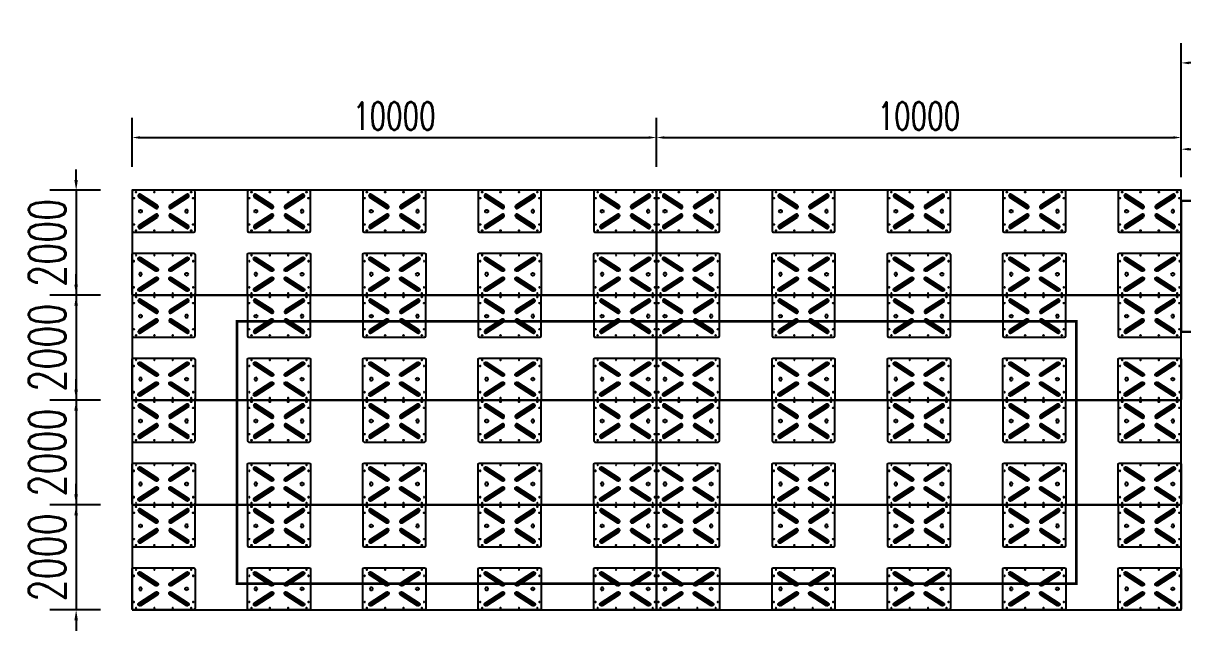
# Model space of a CAD drawing. Header units: millimetres. Extents: x -1871197 to -1180782, y 1281217 to 1543414.
# Drawn here: x -1445154 to -1423046, y 1358296 to 1369883 of the extents above; entities that cross this region are included whole.
import ezdxf

# ---------------------------------------------------------------- set-up
doc = ezdxf.new("R2010")
doc.units = ezdxf.units.MM
doc.header["$LTSCALE"] = 10
doc.layers.get('0').update_dxf_attribs({"linetype": 'CONTINUOUS'})
doc.layers.get('DEFPOINTS').update_dxf_attribs({"linetype": 'CONTINUOUS'})
doc.layers.add('W-FLOAT_BOWL浮筒', color=253, linetype='CONTINUOUS')
doc.layers.add('W-STEEL_FRAME钢架', color=3, linetype='CONTINUOUS')
doc.styles.add('STANDARD_T3', font='simplex.shx', dxfattribs={"width": 0.7, "bigfont": 'gbcbig.shx'})
doc.dimstyles.new('W&&150', dxfattribs={"dimtxt": 525, "dimasz": 150, "dimexe": 375, "dimexo": 450, "dimgap": 150, "dimtad": 1, "dimdec": 0, "dimzin": 0, "dimdsep": 46, "dimtxsty": 'STANDARD_T3', "dimcen": 0.09, "dimclrd": 1, "dimclre": 1, "dimclrt": 7, "dimazin": 2, "dimtfac": 1, "dimtdec": 0, "dimtix": 1, "dimtmove": 2, "dimatfit": 3, "dimfxl": 100, "dimtolj": 1, "dimtzin": 0, "dimarcsym": 0})
doc.dimstyles.new('W&&200', dxfattribs={"dimtxt": 700, "dimasz": 200, "dimexe": 500, "dimexo": 600, "dimgap": 200, "dimtad": 1, "dimdec": 0, "dimzin": 0, "dimdsep": 46, "dimtxsty": 'STANDARD_T3', "dimcen": 0.09, "dimclrd": 1, "dimclre": 1, "dimclrt": 7, "dimazin": 2, "dimtfac": 1, "dimtdec": 0, "dimtix": 1, "dimtmove": 2, "dimatfit": 3, "dimfxl": 100, "dimtolj": 1, "dimtzin": 0, "dimarcsym": 0})

# ---------------------------------------------------------------- blocks, each defined once
blk = doc.blocks.new('*D294')
at = {"color": 1, "lineweight": -2, "transparency": 16777216}
for p, q in [((-1423078, 1367146), (-1423078, 1367855)), ((-1412578, 1367146), (-1412578, 1367855)), ((-1422928, 1367480), (-1412728, 1367480))]:
    blk.add_line(p, q, dxfattribs=at)
at = {"color": 1, "transparency": 16777216}
for points in [[(-1422928, 1367505), (-1422928, 1367455), (-1423078, 1367480)], [(-1412728, 1367505), (-1412728, 1367455), (-1412578, 1367480)]]:
    blk.add_solid(points, dxfattribs=at)
at = {"layer": 'DEFPOINTS', "color": 0, "transparency": 16777216}
for p in [(-1412578, 1367480), (-1423078, 1366696), (-1412578, 1366696)]:
    blk.add_point(p, dxfattribs=at)
at = {"color": 7, "transparency": 16777216, "insert": (-1417828, 1367893), "char_height": 525, "attachment_point": 5, "style": 'STANDARD_T3'}
blk.add_mtext('\\A1;10500', dxfattribs=at)
blk = doc.blocks.new('*D296')
at = {"color": 1, "lineweight": -2, "transparency": 16777216}
for p, q in [((-1443078, 1367146), (-1443078, 1368078)), ((-1433078, 1367146), (-1433078, 1368078)), ((-1442928, 1367703), (-1433228, 1367703))]:
    blk.add_line(p, q, dxfattribs=at)
at = {"color": 1, "transparency": 16777216}
for points in [[(-1442928, 1367728), (-1442928, 1367678), (-1443078, 1367703)], [(-1433228, 1367728), (-1433228, 1367678), (-1433078, 1367703)]]:
    blk.add_solid(points, dxfattribs=at)
at = {"layer": 'DEFPOINTS', "color": 0, "transparency": 16777216}
for p in [(-1433078, 1367703), (-1443078, 1366696), (-1433078, 1366696)]:
    blk.add_point(p, dxfattribs=at)
at = {"color": 7, "transparency": 16777216, "insert": (-1438078, 1368115), "char_height": 525, "attachment_point": 5, "style": 'STANDARD_T3'}
blk.add_mtext('\\A1;10000', dxfattribs=at)
blk = doc.blocks.new('*D297')
at = {"color": 1, "lineweight": -2, "transparency": 16777216}
for p, q in [((-1433078, 1367146), (-1433078, 1368078)), ((-1423078, 1367146), (-1423078, 1368078)), ((-1432928, 1367703), (-1423228, 1367703))]:
    blk.add_line(p, q, dxfattribs=at)
at = {"color": 1, "transparency": 16777216}
for points in [[(-1432928, 1367728), (-1432928, 1367678), (-1433078, 1367703)], [(-1423228, 1367728), (-1423228, 1367678), (-1423078, 1367703)]]:
    blk.add_solid(points, dxfattribs=at)
at = {"layer": 'DEFPOINTS', "color": 0, "transparency": 16777216}
for p in [(-1423078, 1367703), (-1433078, 1366696), (-1423078, 1366696)]:
    blk.add_point(p, dxfattribs=at)
at = {"color": 7, "transparency": 16777216, "insert": (-1428078, 1368115), "char_height": 525, "attachment_point": 5, "style": 'STANDARD_T3'}
blk.add_mtext('\\A1;10000', dxfattribs=at)
blk = doc.blocks.new('*D298')
at = {"color": 1, "lineweight": -2, "transparency": 16777216}
for p, q in [((-1444144, 1366896), (-1444144, 1367096)), ((-1443678, 1366696), (-1444644, 1366696)), ((-1444144, 1366696), (-1444144, 1364696)), ((-1443678, 1364696), (-1444644, 1364696)), ((-1444144, 1364496), (-1444144, 1364296))]:
    blk.add_line(p, q, dxfattribs=at)
at = {"color": 1, "transparency": 16777216}
for points in [[(-1444178, 1366896), (-1444111, 1366896), (-1444144, 1366696)], [(-1444178, 1364496), (-1444111, 1364496), (-1444144, 1364696)]]:
    blk.add_solid(points, dxfattribs=at)
at = {"layer": 'DEFPOINTS', "color": 0, "transparency": 16777216}
for p in [(-1443078, 1366696), (-1444144, 1364696), (-1443078, 1364696)]:
    blk.add_point(p, dxfattribs=at)
at = {"color": 7, "transparency": 16777216, "insert": (-1444694, 1365696), "char_height": 700, "attachment_point": 5, "rotation": 90, "style": 'STANDARD_T3'}
blk.add_mtext('\\A1;2000', dxfattribs=at)
blk = doc.blocks.new('*D299')
at = {"color": 1, "lineweight": -2, "transparency": 16777216}
for p, q in [((-1444144, 1364896), (-1444144, 1365096)), ((-1443678, 1364696), (-1444644, 1364696)), ((-1444144, 1364696), (-1444144, 1362696)), ((-1443678, 1362696), (-1444644, 1362696)), ((-1444144, 1362496), (-1444144, 1362296))]:
    blk.add_line(p, q, dxfattribs=at)
at = {"color": 1, "transparency": 16777216}
for points in [[(-1444178, 1364896), (-1444111, 1364896), (-1444144, 1364696)], [(-1444178, 1362496), (-1444111, 1362496), (-1444144, 1362696)]]:
    blk.add_solid(points, dxfattribs=at)
at = {"layer": 'DEFPOINTS', "color": 0, "transparency": 16777216}
for p in [(-1443078, 1364696), (-1444144, 1362696), (-1443078, 1362696)]:
    blk.add_point(p, dxfattribs=at)
at = {"color": 7, "transparency": 16777216, "insert": (-1444694, 1363696), "char_height": 700, "attachment_point": 5, "rotation": 90, "style": 'STANDARD_T3'}
blk.add_mtext('\\A1;2000', dxfattribs=at)
blk = doc.blocks.new('*D300')
at = {"color": 1, "lineweight": -2, "transparency": 16777216}
for p, q in [((-1444144, 1362896), (-1444144, 1363096)), ((-1443678, 1362696), (-1444644, 1362696)), ((-1444144, 1362696), (-1444144, 1360696)), ((-1443678, 1360696), (-1444644, 1360696)), ((-1444144, 1360496), (-1444144, 1360296))]:
    blk.add_line(p, q, dxfattribs=at)
at = {"color": 1, "transparency": 16777216}
for points in [[(-1444178, 1362896), (-1444111, 1362896), (-1444144, 1362696)], [(-1444178, 1360496), (-1444111, 1360496), (-1444144, 1360696)]]:
    blk.add_solid(points, dxfattribs=at)
at = {"layer": 'DEFPOINTS', "color": 0, "transparency": 16777216}
for p in [(-1443078, 1362696), (-1444144, 1360696), (-1443078, 1360696)]:
    blk.add_point(p, dxfattribs=at)
at = {"color": 7, "transparency": 16777216, "insert": (-1444694, 1361696), "char_height": 700, "attachment_point": 5, "rotation": 90, "style": 'STANDARD_T3'}
blk.add_mtext('\\A1;2000', dxfattribs=at)
blk = doc.blocks.new('*D301')
at = {"color": 1, "lineweight": -2, "transparency": 16777216}
for p, q in [((-1444144, 1360896), (-1444144, 1361096)), ((-1443678, 1360696), (-1444644, 1360696)), ((-1444144, 1360696), (-1444144, 1358696)), ((-1443678, 1358696), (-1444644, 1358696)), ((-1444144, 1358496), (-1444144, 1358296))]:
    blk.add_line(p, q, dxfattribs=at)
at = {"color": 1, "transparency": 16777216}
for points in [[(-1444178, 1360896), (-1444111, 1360896), (-1444144, 1360696)], [(-1444178, 1358496), (-1444111, 1358496), (-1444144, 1358696)]]:
    blk.add_solid(points, dxfattribs=at)
at = {"layer": 'DEFPOINTS', "color": 0, "transparency": 16777216}
for p in [(-1443078, 1360696), (-1444144, 1358696), (-1443078, 1358696)]:
    blk.add_point(p, dxfattribs=at)
at = {"color": 7, "transparency": 16777216, "insert": (-1444694, 1359696), "char_height": 700, "attachment_point": 5, "rotation": 90, "style": 'STANDARD_T3'}
blk.add_mtext('\\A1;2000', dxfattribs=at)
blk = doc.blocks.new('*D303')
at = {"color": 1, "lineweight": -2, "transparency": 16777216}
for p, q in [((-1423078, 1366946), (-1423078, 1369501)), ((-1410078, 1366946), (-1410078, 1369501)), ((-1410228, 1369126), (-1422928, 1369126))]:
    blk.add_line(p, q, dxfattribs=at)
at = {"color": 1, "transparency": 16777216}
for points in [[(-1422928, 1369151), (-1422928, 1369101), (-1423078, 1369126)], [(-1410228, 1369151), (-1410228, 1369101), (-1410078, 1369126)]]:
    blk.add_solid(points, dxfattribs=at)
at = {"layer": 'DEFPOINTS', "color": 0, "transparency": 16777216}
for p in [(-1423078, 1369126), (-1423078, 1366496), (-1410078, 1366496)]:
    blk.add_point(p, dxfattribs=at)
at = {"color": 7, "transparency": 16777216, "insert": (-1416578, 1369539), "char_height": 525, "attachment_point": 5, "style": 'STANDARD_T3'}
blk.add_mtext('\\A1;13000', dxfattribs=at)
blk = doc.blocks.new('1200fx')
at = {"layer": 'W-FLOAT_BOWL浮筒'}
for p, q in [((0, 375), (0, -375)), ((1175, 400), (25, 400)), ((121, 311), (116, 301)), ((116, 301), (118, 289)), ((118, 289), (121, 279)), ((128, 320), (121, 311)), ((121, 279), (129, 271)), ((126, 296), (129, 306)), ((128, 286), (126, 296)), ((139, 325), (128, 320)), ((134, 279), (128, 286)), ((129, 306), (136, 314)), ((129, 296), (131, 304)), ((131, 288), (129, 296)), ((137, 283), (129, 271)), ((129, 271), (453, 61)), ((131, 304), (137, 311)), ((137, 283), (131, 288)), ((134, 279), (458, 68)), ((136, 314), (145, 316)), ((137, 311), (145, 313)), ((153, 309), (137, 283)), ((461, 71), (137, 283)), ((150, 325), (139, 325)), ((145, 316), (155, 313)), ((145, 313), (153, 309)), ((159, 321), (150, 325)), ((159, 321), (153, 309)), ((153, 309), (477, 100)), ((478, 103), (155, 313)), ((483, 112), (159, 321)), ((1041, 321), (717, 112)), ((1045, 313), (722, 103)), ((723, 100), (1047, 309)), ((1064, 283), (741, 71)), ((742, 68), (1066, 279)), ((747, 61), (1071, 271)), ((1052, 325), (1041, 321)), ((1047, 309), (1041, 321)), ((1045, 313), (1055, 316)), ((1047, 309), (1055, 313)), ((1047, 309), (1064, 283)), ((1063, 325), (1052, 325)), ((1055, 316), (1064, 314)), ((1055, 313), (1063, 311)), ((1072, 320), (1063, 325)), ((1063, 311), (1069, 304)), ((1064, 314), (1072, 306)), ((1069, 288), (1064, 283)), ((1064, 283), (1071, 271)), ((1072, 286), (1066, 279)), ((1069, 304), (1071, 296)), ((1071, 296), (1069, 288)), ((1071, 271), (1079, 279)), ((1080, 311), (1072, 320)), ((1072, 306), (1076, 296)), ((1076, 296), (1072, 286)), ((1079, 279), (1084, 289)), ((1084, 301), (1080, 311)), ((1084, 289), (1084, 301)), ((1200, -375), (1200, 375)), ((132, 1), (134, 11)), ((134, -11), (132, 1)), ((134, 11), (140, 21)), ((140, 21), (150, 28)), ((150, 28), (161, 29)), ((161, 29), (171, 28)), ((171, 28), (180, 21)), ((180, 21), (187, 11)), ((187, 11), (188, 1)), ((188, 1), (187, -11)), ((461, 71), (453, 61)), ((453, 61), (464, 56)), ((467, 65), (458, 68)), ((461, 71), (477, 100)), ((469, 70), (461, 71)), ((464, 56), (475, 56)), ((478, 68), (467, 65)), ((475, 71), (469, 70)), ((482, 76), (475, 71)), ((475, 56), (485, 61)), ((483, 112), (477, 100)), ((477, 100), (482, 93)), ((478, 103), (485, 95)), ((485, 75), (478, 68)), ((482, 93), (485, 85)), ((485, 85), (482, 76)), ((491, 103), (483, 112)), ((485, 95), (488, 85)), ((488, 85), (485, 75)), ((485, 61), (493, 70)), ((496, 93), (491, 103)), ((493, 70), (496, 81)), ((496, 81), (496, 93)), ((709, 103), (704, 93)), ((704, 93), (704, 81)), ((704, 81), (707, 70)), ((707, 70), (715, 61)), ((717, 112), (709, 103)), ((712, 85), (715, 95)), ((715, 75), (712, 85)), ((715, 95), (722, 103)), ((723, 68), (715, 75)), ((715, 61), (725, 56)), ((717, 112), (723, 100)), ((717, 85), (718, 93)), ((718, 76), (717, 85)), ((718, 93), (723, 100)), ((725, 71), (718, 76)), ((741, 71), (723, 100)), ((733, 65), (723, 68)), ((733, 70), (725, 71)), ((725, 56), (736, 56)), ((741, 71), (733, 70)), ((742, 68), (733, 65)), ((736, 56), (747, 61)), ((741, 71), (747, 61)), ((1015, 11), (1012, 1)), ((1012, 1), (1015, -11)), ((1020, 21), (1015, 11)), ((1029, 28), (1020, 21)), ((1041, 29), (1029, 28)), ((1050, 28), (1041, 29)), ((1060, 21), (1050, 28)), ((1066, 11), (1060, 21)), ((1068, 1), (1066, 11)), ((1066, -11), (1068, 1)), ((453, -60), (129, -269)), ((140, -21), (134, -11)), ((458, -68), (134, -278)), ((137, -281), (461, -71)), ((150, -26), (140, -21)), ((161, -29), (150, -26)), ((477, -98), (153, -309)), ((155, -313), (478, -101)), ((159, -320), (483, -110)), ((171, -26), (161, -29)), ((180, -21), (171, -26)), ((187, -11), (180, -21)), ((464, -56), (453, -60)), ((453, -60), (461, -71)), ((458, -68), (467, -65)), ((461, -71), (469, -68)), ((461, -71), (477, -98)), ((475, -56), (464, -56)), ((467, -65), (478, -66)), ((469, -68), (475, -70)), ((485, -61), (475, -56)), ((475, -70), (482, -76)), ((482, -93), (477, -98)), ((477, -98), (483, -110)), ((478, -66), (485, -75)), ((485, -95), (478, -101)), ((482, -76), (485, -85)), ((485, -85), (482, -93)), ((483, -110), (491, -101)), ((493, -70), (485, -61)), ((485, -75), (488, -85)), ((488, -85), (485, -95)), ((491, -101), (496, -91)), ((496, -80), (493, -70)), ((496, -91), (496, -80)), ((707, -70), (704, -80)), ((704, -80), (704, -91)), ((704, -91), (709, -101)), ((715, -61), (707, -70)), ((709, -101), (717, -110)), ((712, -85), (715, -75)), ((715, -95), (712, -85)), ((725, -56), (715, -61)), ((715, -75), (723, -66)), ((722, -101), (715, -95)), ((717, -85), (718, -76)), ((718, -93), (717, -85)), ((723, -98), (717, -110)), ((717, -110), (1041, -320)), ((718, -76), (725, -70)), ((723, -98), (718, -93)), ((722, -101), (1045, -313)), ((723, -66), (733, -65)), ((741, -71), (723, -98)), ((1047, -309), (723, -98)), ((736, -56), (725, -56)), ((725, -70), (733, -68)), ((733, -65), (742, -68)), ((733, -68), (741, -71)), ((747, -60), (736, -56)), ((747, -60), (741, -71)), ((741, -71), (1064, -281)), ((1066, -278), (742, -68)), ((1071, -269), (747, -60)), ((1015, -11), (1020, -21)), ((1020, -21), (1029, -26)), ((1029, -26), (1041, -29)), ((1041, -29), (1050, -26)), ((1050, -26), (1060, -21)), ((1060, -21), (1066, -11)), ((25, -400), (1175, -400)), ((118, -288), (116, -299)), ((116, -299), (121, -311)), ((121, -278), (118, -288)), ((129, -269), (121, -278)), ((121, -311), (128, -320)), ((126, -296), (128, -286)), ((129, -306), (126, -296)), ((128, -286), (134, -278)), ((128, -320), (139, -325)), ((129, -269), (137, -281)), ((129, -296), (131, -288)), ((131, -304), (129, -296)), ((136, -313), (129, -306)), ((131, -288), (137, -281)), ((137, -309), (131, -304)), ((145, -314), (136, -313)), ((153, -309), (137, -281)), ((145, -311), (137, -309)), ((139, -325), (150, -325)), ((153, -309), (145, -311)), ((155, -313), (145, -314)), ((150, -325), (159, -320)), ((153, -309), (159, -320)), ((1041, -320), (1047, -309)), ((1041, -320), (1052, -325)), ((1055, -314), (1045, -313)), ((1047, -309), (1064, -281)), ((1055, -311), (1047, -309)), ((1052, -325), (1063, -325)), ((1063, -309), (1055, -311)), ((1064, -313), (1055, -314)), ((1069, -304), (1063, -309)), ((1063, -325), (1072, -320)), ((1071, -269), (1064, -281)), ((1064, -281), (1069, -288)), ((1072, -306), (1064, -313)), ((1066, -278), (1072, -286)), ((1069, -288), (1071, -296)), ((1071, -296), (1069, -304)), ((1079, -278), (1071, -269)), ((1072, -286), (1076, -296)), ((1076, -296), (1072, -306)), ((1072, -320), (1080, -311)), ((1084, -288), (1079, -278)), ((1080, -311), (1084, -299)), ((1084, -299), (1084, -288))]:
    blk.add_line(p, q, dxfattribs=at)
for centre in [(35, 250), (75, 365), (425, 365), (775, 365), (1125, 365), (1165, 250), (35, -250), (75, -365), (425, -365), (775, -365), (1125, -365), (1165, -250)]:
    blk.add_circle(centre, 7, dxfattribs=at)
for centre, start, end in [((25, 375), 90, 180), ((1175, 375), 0, 90), ((25, -375), 180, 270), ((1175, -375), 270, 0)]:
    blk.add_arc(centre, 25, start, end, dxfattribs=at)
blk = doc.blocks.new('*U261')
blk.add_blockref('1200fx', (-600, 600))
at = {"xscale": -1, "rotation": 180}
blk.add_blockref('1200fx', (-600, -600), dxfattribs=at)
blk = doc.blocks.new('*U262')
at = {"color": 0, "linetype": 'ByBlock', "lineweight": -2, "transparency": 16777216}
for p in [(0, 0), (2200, 0), (4400, 0), (6600, 0), (8800, 0)]:
    blk.add_blockref('*U261', p, dxfattribs=at)
blk = doc.blocks.new('*U267')
blk.add_blockref('1200fx', (-600, 600))
at = {"xscale": -1, "rotation": 180}
blk.add_blockref('1200fx', (-600, -600), dxfattribs=at)
blk = doc.blocks.new('*U268')
at = {"color": 0, "linetype": 'ByBlock', "lineweight": -2, "transparency": 16777216}
for p in [(0, 0), (2200, 0), (4400, 0), (6600, 0), (8800, 0)]:
    blk.add_blockref('*U267', p, dxfattribs=at)
blk = doc.blocks.new('*U269')
blk.add_blockref('1200fx', (-600, 600))
at = {"xscale": -1, "rotation": 180}
blk.add_blockref('1200fx', (-600, -600), dxfattribs=at)
blk = doc.blocks.new('*U270')
at = {"color": 0, "linetype": 'ByBlock', "lineweight": -2, "transparency": 16777216}
for p in [(0, 0), (2200, 0), (4400, 0), (6600, 0), (8800, 0)]:
    blk.add_blockref('*U269', p, dxfattribs=at)
blk = doc.blocks.new('*U273')
blk.add_blockref('1200fx', (-600, 600))
at = {"xscale": -1, "rotation": 180}
blk.add_blockref('1200fx', (-600, -600), dxfattribs=at)
blk = doc.blocks.new('*U274')
at = {"color": 0, "linetype": 'ByBlock', "lineweight": -2, "transparency": 16777216}
for p in [(0, 0), (2200, 0), (4400, 0), (6600, 0), (8800, 0)]:
    blk.add_blockref('*U273', p, dxfattribs=at)
blk = doc.blocks.new('*U275')
blk.add_blockref('1200fx', (-600, 600))
at = {"xscale": -1, "rotation": 180}
blk.add_blockref('1200fx', (-600, -600), dxfattribs=at)
blk = doc.blocks.new('*U276')
at = {"color": 0, "linetype": 'ByBlock', "lineweight": -2, "transparency": 16777216}
for p in [(0, 0), (2200, 0), (4400, 0), (6600, 0), (8800, 0)]:
    blk.add_blockref('*U275', p, dxfattribs=at)
blk = doc.blocks.new('*U263')
blk.add_blockref('1200fx', (-600, 600))
at = {"xscale": -1, "rotation": 180}
blk.add_blockref('1200fx', (-600, -600), dxfattribs=at)
blk = doc.blocks.new('*U264')
at = {"color": 0, "linetype": 'ByBlock', "lineweight": -2, "transparency": 16777216}
for p in [(0, 0), (2200, 0), (4400, 0), (6600, 0), (8800, 0)]:
    blk.add_blockref('*U263', p, dxfattribs=at)
blk = doc.blocks.new('*U265')
blk.add_blockref('1200fx', (-600, 600))
at = {"xscale": -1, "rotation": 180}
blk.add_blockref('1200fx', (-600, -600), dxfattribs=at)
blk = doc.blocks.new('*U266')
at = {"color": 0, "linetype": 'ByBlock', "lineweight": -2, "transparency": 16777216}
for p in [(0, 0), (2200, 0), (4400, 0), (6600, 0), (8800, 0)]:
    blk.add_blockref('*U265', p, dxfattribs=at)
blk = doc.blocks.new('*U609')
blk.add_blockref('1200fx', (-600, 600))
at = {"xscale": -1, "rotation": 180}
blk.add_blockref('1200fx', (-600, -600), dxfattribs=at)
blk = doc.blocks.new('*U610')
at = {"layer": 'W-STEEL_FRAME钢架', "color": 0, "linetype": 'ByBlock', "lineweight": -2, "transparency": 16777216}
for p in [(0, 0), (2200, 0), (4400, 0), (6600, 0), (8800, 0)]:
    blk.add_blockref('*U609', p, dxfattribs=at)

msp = doc.modelspace()

# ---------------------------------------------------------------- linework, layer by layer
at = {"color": 6, "const_width": 50}
msp.add_lwpolyline([(-1441077.7, 1359196.1), (-1425077.7, 1359196.1), (-1425077.7, 1364196.1), (-1441077.7, 1364196.1)], close=True, dxfattribs=at)
at = {"layer": 'W-STEEL_FRAME钢架'}
for points in [[(-1443077.7, 1358696.1), (-1423077.7, 1358696.1), (-1423077.7, 1366696.1), (-1443077.7, 1366696.1)], [(-1443077.7, 1364696.1), (-1433077.7, 1364696.1), (-1433077.7, 1366696.1), (-1443077.7, 1366696.1)], [(-1433077.7, 1364696.1), (-1423077.7, 1364696.1), (-1423077.7, 1366696.1), (-1433077.7, 1366696.1)], [(-1423077.7, 1366496.1), (-1423077.7, 1363996.1), (-1412577.7, 1363996.1), (-1412577.7, 1361496.3), (-1370577.7, 1361496.3), (-1370577.7, 1363996.3), (-1410077.7, 1363996.3), (-1410077.7, 1366496.1)], [(-1423077.7, 1366496.1), (-1412577.7, 1366496.1), (-1412577.7, 1363996.1), (-1423077.7, 1363996.1)], [(-1443077.7, 1362696.1), (-1433077.7, 1362696.1), (-1433077.7, 1364696.1), (-1443077.7, 1364696.1)], [(-1433077.7, 1362696.1), (-1423077.7, 1362696.1), (-1423077.7, 1364696.1), (-1433077.7, 1364696.1)], [(-1443077.7, 1360696.1), (-1433077.7, 1360696.1), (-1433077.7, 1362696.1), (-1443077.7, 1362696.1)], [(-1433077.7, 1360696.1), (-1423077.7, 1360696.1), (-1423077.7, 1362696.1), (-1433077.7, 1362696.1)], [(-1443077.7, 1358696.1), (-1433077.7, 1358696.1), (-1433077.7, 1360696.1), (-1443077.7, 1360696.1)], [(-1433077.7, 1358696.1), (-1423077.7, 1358696.1), (-1423077.7, 1360696.1), (-1433077.7, 1360696.1)]]:
    msp.add_lwpolyline(points, close=True, dxfattribs=at)

# ---------------------------------------------------------------- block references
for name, p in [('*U262', (-1442477.7, 1365696.1)), ('*U274', (-1432477.7, 1365696.1)), ('*U268', (-1442477.7, 1363696.1)), ('*U276', (-1432477.7, 1363696.1)), ('*U270', (-1442477.7, 1361696.1)), ('*U264', (-1432477.7, 1361696.1)), ('*U266', (-1432477.7, 1359696.1))]:
    msp.add_blockref(name, p)
msp.add_blockref('*U610', (-1442477.7, 1359696.1), dxfattribs=at)

# ---------------------------------------------------------------- dimensions: what is measured, and where the dimension line sits
for base, p1, p2, picture, middle in [((-1423077.7, 1369126.3), (-1410077.7, 1366496.1), (-1423077.7, 1366496.1), '*D303', (-1416577.7, 1369538.8)), ((-1433077.7, 1367703), (-1443077.7, 1366696.1), (-1433077.7, 1366696.1), '*D296', (-1438077.7, 1368115.5)), ((-1423077.7, 1367703), (-1433077.7, 1366696.1), (-1423077.7, 1366696.1), '*D297', (-1428077.7, 1368115.5)), ((-1412577.7, 1367480), (-1423077.7, 1366696.1), (-1412577.7, 1366696.1), '*D294', (-1417827.7, 1367892.5))]:
    dim = msp.add_linear_dim(base=base, p1=p1, p2=p2, dimstyle='W&&150')
    dim.commit()
    dim.dimension.update_dxf_attribs({"geometry": picture, "text_midpoint": middle})
for base, p1, p2, picture, middle in [((-1444144.3, 1364696.1), (-1443077.7, 1366696.1), (-1443077.7, 1364696.1), '*D298', (-1444694.3, 1365696.1)), ((-1444144.3, 1362696.1), (-1443077.7, 1364696.1), (-1443077.7, 1362696.1), '*D299', (-1444694.3, 1363696.1)), ((-1444144.3, 1360696.1), (-1443077.7, 1362696.1), (-1443077.7, 1360696.1), '*D300', (-1444694.3, 1361696.1)), ((-1444144.3, 1358696.1), (-1443077.7, 1360696.1), (-1443077.7, 1358696.1), '*D301', (-1444694.3, 1359696.1))]:
    dim = msp.add_linear_dim(base=base, p1=p1, p2=p2, angle=90, dimstyle='W&&200')
    dim.commit()
    dim.dimension.update_dxf_attribs({"geometry": picture, "text_midpoint": middle})

doc.saveas('drawing.dxf')
